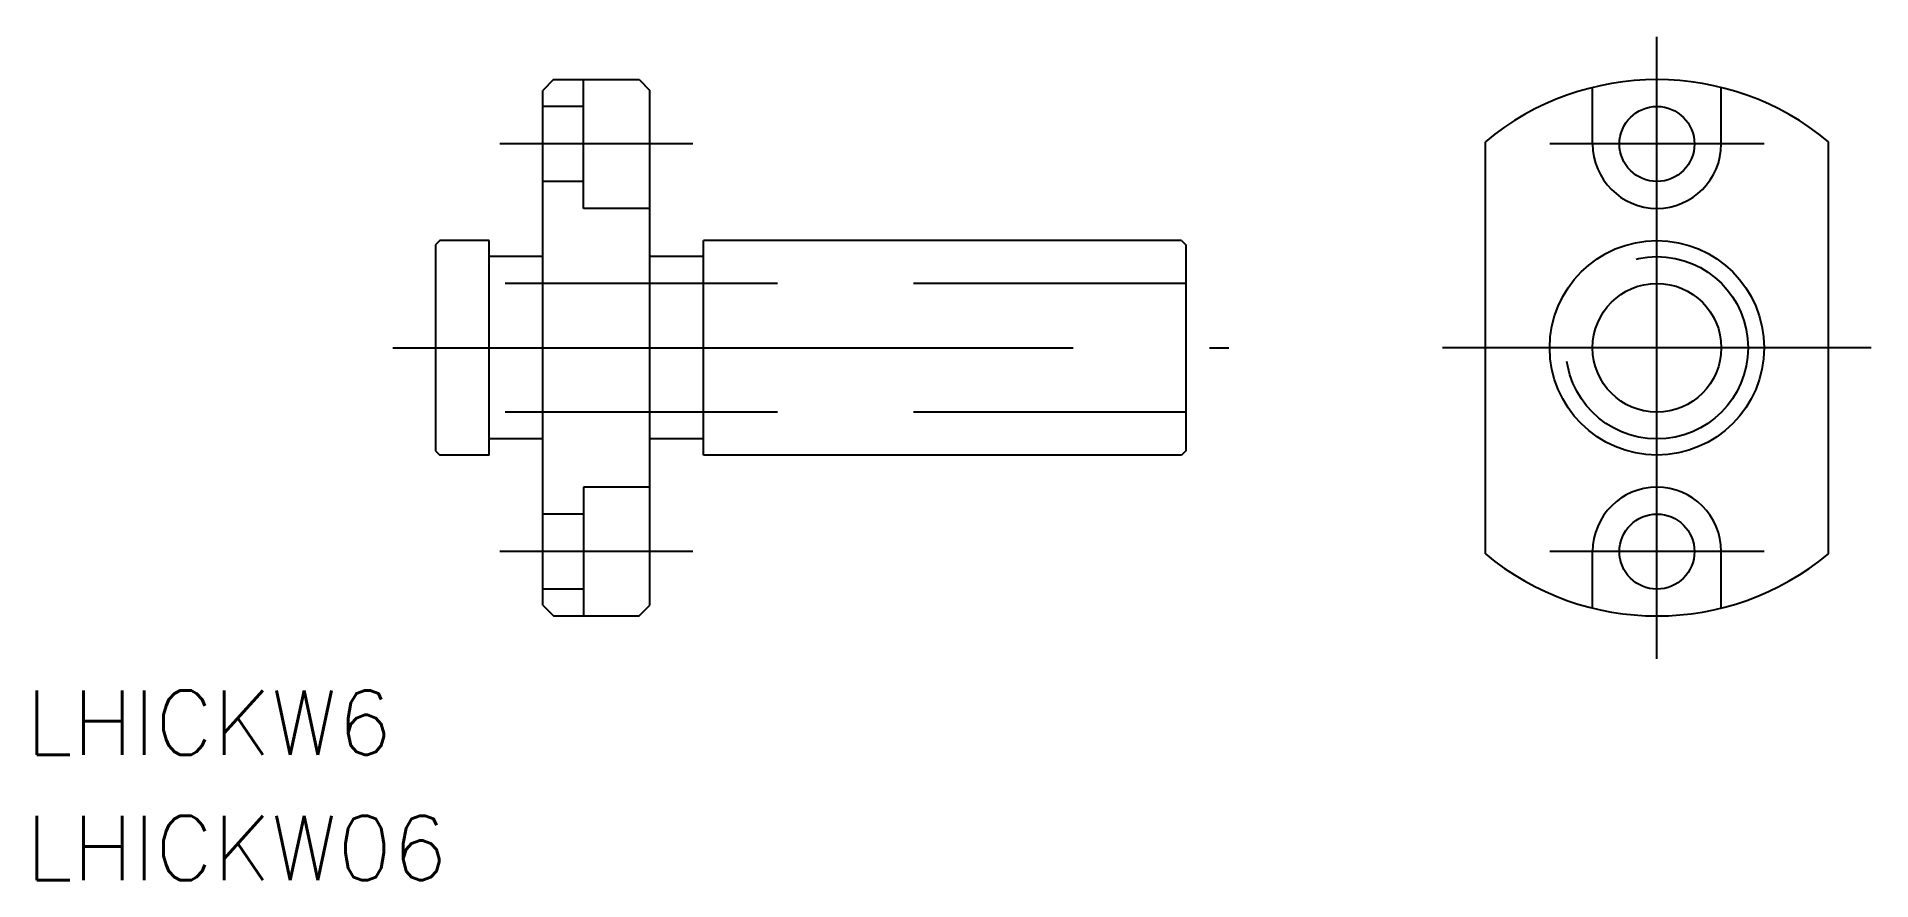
# Model space of a CAD drawing. Extents: x -18.6 to 67, y -24.8 to 14.5.
import ezdxf

# ---------------------------------------------------------------- set-up
doc = ezdxf.new("R2010")
doc.units = 0
doc.linetypes.add('CENTER', pattern=[50.8, 31.75, -6.35, 6.35, -6.35])
doc.linetypes.add('DASHED', pattern=[19.05, 12.7, -6.35])
doc.layers.get('0').update_dxf_attribs({"linetype": 'CONTINUOUS'})
doc.layers.add('CENTER', color=1, linetype='CENTER')
doc.styles.get("Standard").update_dxf_attribs({"font": 'txt.shx', "height": 3, "bigfont": 'bigfont.shx'})

msp = doc.modelspace()

# ---------------------------------------------------------------- linework, layer by layer
at = {"color": 7, "linetype": 'CONTINUOUS'}
for p, q in [((5.5, 12.5), (5, 12)), ((5, -12), (5, 12)), ((5.5, 12.5), (9.5, 12.5)), ((9.5, 12.5), (10, 12)), ((10, -12), (10, 12)), ((48.976, -9.605), (48.976, 9.605)), ((64.976, -9.605), (64.976, 9.605)), ((0.2, 5), (0, 4.8)), ((0, 4.8), (0, -4.8)), ((2.5, 5), (0.2, 5)), ((2.5, -5), (2.5, 5)), ((34.8, 5), (12.5, 5)), ((12.5, -5), (12.5, 5)), ((34.8, 5), (35, 4.8)), ((35, 4.8), (35, -4.8)), ((5, 4.25), (2.5, 4.25)), ((12.5, 4.25), (10, 4.25)), ((5, -4.25), (2.5, -4.25)), ((12.5, -4.25), (10, -4.25)), ((0, -4.8), (0.2, -5)), ((2.5, -5), (0.2, -5)), ((34.8, -5), (12.5, -5)), ((35, -4.8), (34.8, -5)), ((5, -12), (5.5, -12.5)), ((5.5, -12.5), (9.5, -12.5)), ((9.5, -12.5), (10, -12))]:
    msp.add_line(p, q, dxfattribs=at)
at = {"color": 3, "linetype": 'DASHED'}
for p, q in [((6.9, 6.5), (6.9, 12.5)), ((53.976, 9.5), (53.976, 12.135)), ((59.976, 9.5), (59.976, 12.135)), ((6.9, 11.25), (5, 11.25)), ((6.9, 7.75), (5, 7.75)), ((10, 6.5), (6.9, 6.5)), ((35, 3), (0, 3)), ((35, -3), (0, -3)), ((6.9, -6.5), (6.9, -12.5)), ((10, -6.5), (6.9, -6.5)), ((6.9, -7.75), (5, -7.75)), ((53.976, -12.135), (53.976, -9.5)), ((59.976, -12.135), (59.976, -9.5)), ((6.9, -11.25), (5, -11.25))]:
    msp.add_line(p, q, dxfattribs=at)
at = {"color": 7, "linetype": 'CONTINUOUS'}
for centre, radius in [((56.976, 9.5), 1.75), ((56.976, 0), 5), ((56.976, 0), 3), ((56.976, -9.5), 1.75)]:
    msp.add_circle(centre, radius, dxfattribs=at)
at = {"color": 3, "linetype": 'DASHED'}
msp.add_circle((56.976, 0), 4.25, dxfattribs=at)
at = {"color": 7, "linetype": 'CONTINUOUS'}
for start, end in [(50.20818, 129.79182), (230.20818, 309.79182)]:
    msp.add_arc((56.976, 0), 12.5, start, end, dxfattribs=at)
at = {"color": 3, "linetype": 'DASHED'}
for centre, start, end in [((56.976, 9.5), 180, 0), ((56.976, -9.5), 0, 180)]:
    msp.add_arc(centre, 3, start, end, dxfattribs=at)
at = {"layer": 'CENTER', "color": 1, "linetype": 'CENTER'}
for p, q in [((56.976, -14.5), (56.976, 14.5)), ((12, 9.5), (3, 9.5)), ((61.976, 9.5), (51.976, 9.5)), ((-2, 0), (37, 0)), ((66.976, 0), (46.976, 0)), ((12, -9.5), (3, -9.5)), ((61.976, -9.5), (51.976, -9.5))]:
    msp.add_line(p, q, dxfattribs=at)

# ---------------------------------------------------------------- texts
at = {"color": 7, "linetype": 'CONTINUOUS'}
for s, p in [('LHICKW6', (-19.12, -18.973)), ('LHICKW06', (-19.12, -24.823))]:
    msp.add_text(s, height=3, dxfattribs=at).set_placement(p)

doc.saveas('drawing.dxf')
